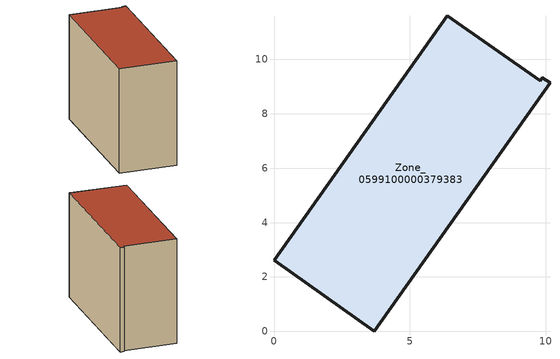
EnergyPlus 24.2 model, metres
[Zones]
Zone_0599100000379383
 floor ground (C_G): 6.37,11.61 9.8,9.22 9.87,9.33 10.15,9.13 3.68,0 0,2.61 z3.53
 wall outside (C_F): 3.68,0 10.15,9.13 9.87,9.33 9.8,9.22 6.37,11.61 0,2.61 3.68,0 z3.53:11.94
 roof outside (C_R): 9.8,9.22 6.37,11.61 0,2.61 3.68,0 10.15,9.13 9.87,9.33 z11.94
[BUILDING]
Pand.0599100000379383: North Axis=0; Terrain=City; Loads Convergence Tolerance Value=0.04; Temperature Convergence Tolerance Value=0.4; Solar Distribution=FullExterior; Maximum Number of Warmup Days=25; Minimum Number of Warmup Days=1
[Site:Location]
Rotterdam.The.Hague.AP_ZH_NLD Design_Conditions: Latitude=51.96; Longitude=4.45; Time Zone=1; Elevation=-4.5
[SITE:GROUNDTEMPERATURE:BUILDINGSURFACE]
18, 18, 18, 18, 18, 18, 18, 18, 18, 18, 18, 18
[MATERIAL] Thermal Absorptance=0.9; Solar Absorptance=0.7; Visible Absorptance=0.7
Name | Roughness | Thickness | Conductivity | Density | Specific Heat
G.TI.1992-2005 | MediumSmooth | 0.15 | 0.06 | 540 | 1210
F.TI.1992-2005 | Rough | 0.3 | 0.12 | 1920 | 840
R.TI.1992-2005 | MediumRough | 0.2 | 0.08 | 1500 | 1000
[CONSTRUCTION]
C_G: G.TI.1992-2005
C_F: F.TI.1992-2005
C_R: R.TI.1992-2005
[ZONE]
Zone_0599100000379383: Type=1; Multiplier=1; Ceiling Height=Autocalculate; Volume=Autocalculate; Floor Area=autocalculate; Part of Total Floor Area=Yes
[ZONEINFILTRATION:DESIGNFLOWRATE]
Infil_Zone_0599100000379383: Zone or ZoneList or Space or SpaceList=Zone_0599100000379383; Schedule=AlwaysOn; Design Flow Rate Calculation Method=Flow/Area; Flow Rate per Floor Area=0.0015; Constant Term Coefficient=1; Temperature Term Coefficient=0; Velocity Term Coefficient=0; Velocity Squared Term Coefficient=0
[HVACTEMPLATE:ZONE:IDEALLOADSAIRSYSTEM]
Zone_0599100000379383: Maximum Heating Supply Air Temperature=50; Minimum Cooling Supply Air Temperature=13; Maximum Heating Supply Air Humidity Ratio=0.0156; Minimum Cooling Supply Air Humidity Ratio=0.0077; Heating Limit=NoLimit; Cooling Limit=NoLimit; Dehumidification Control Type=ConstantSensibleHeatRatio; Cooling Sensible Heat Ratio=0.7; Dehumidification Setpoint=60; Humidification Control Type=None; Humidification Setpoint=30; Outdoor Air Method=None; Outdoor Air Flow Rate per Person=0.00944; Outdoor Air Flow Rate per Zone Floor Area=0; Outdoor Air Flow Rate per Zone=0; Demand Controlled Ventilation Type=None; Outdoor Air Economizer Type=NoEconomizer; Heat Recovery Type=None; Sensible Heat Recovery Effectiveness=0.7; Latent Heat Recovery Effectiveness=0.65
[ZONECONTROL:THERMOSTAT]
ThermostatControl_Zone_0599100000379383: Zone or ZoneList=Zone_0599100000379383; Control Type Schedule=DualSetpointControlType; Control 1=Thermostat_Zone_0599100000379383; Temperature Difference Between Cutout And Setpoint=0
[THERMOSTATSETPOINT:DUALSETPOINT]
Thermostat_Zone_0599100000379383: Heating Setpoint Temperature Schedule=HeatingSetpoint_Zone_0599100000379383; Cooling Setpoint Temperature Schedule=CoolingSetpoint_Zone_0599100000379383
[SCHEDULE:COMPACT]
HeatingSetpoint_Zone_0599100000379383: Through: 12/31, For: AllDays, Until: 24:00, 21
CoolingSetpoint_Zone_0599100000379383: Through: 12/31, For: AllDays, Until: 24:00, 24
DualSetpointControlType: Through: 12/31, For: AllDays, Until: 24:00, 4
AlwaysOn: Through: 12/31, For: AllDays, Until: 24:00, 1
